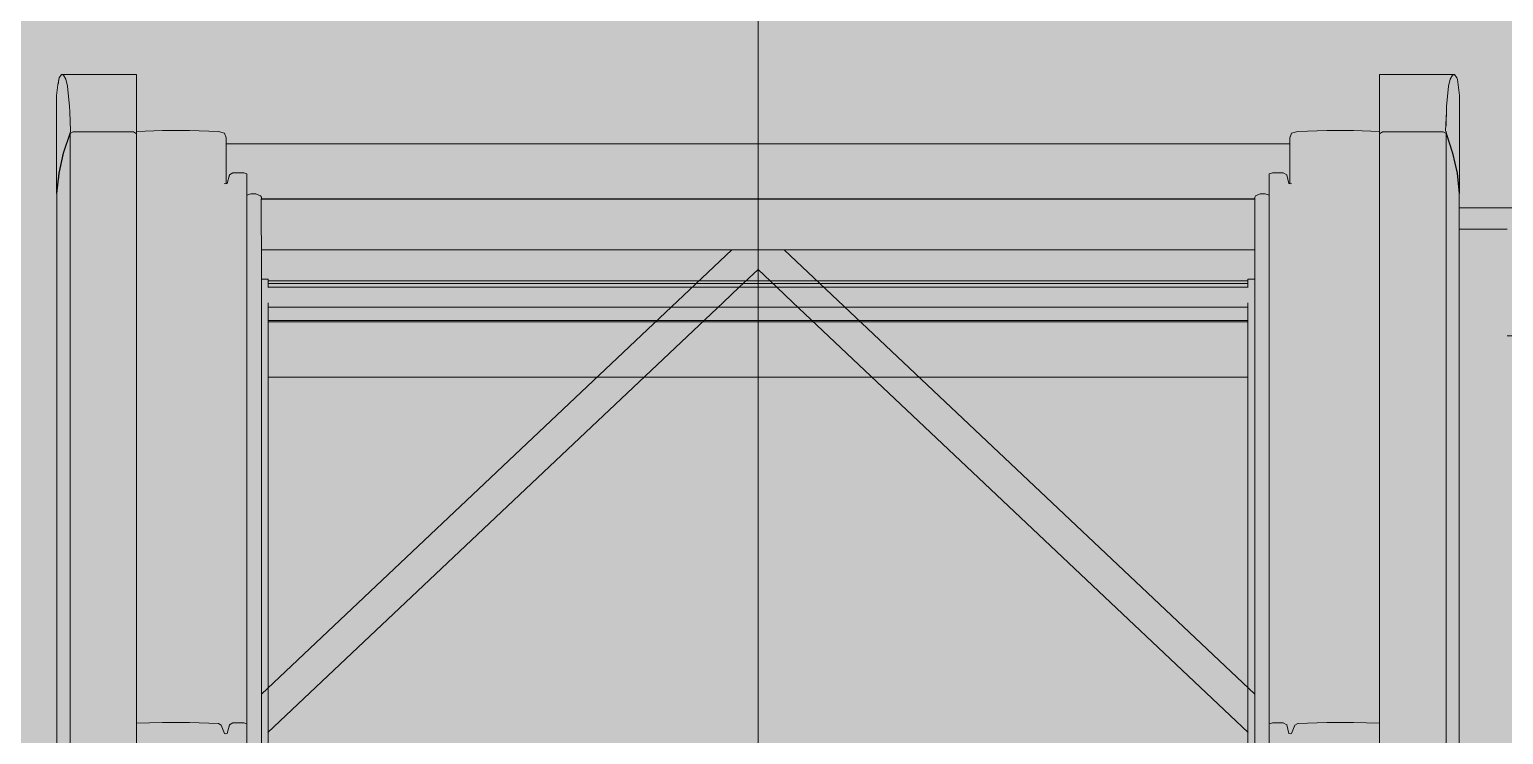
# Model space of a CAD drawing. Header units: metres. Extents: x -208 to 1512, y -277 to 123.
# Drawn here: x 841.455 to 842.35, y -22.439 to -22.012 of the extents above; entities that cross this region are included whole.
import ezdxf

# ---------------------------------------------------------------- set-up
doc = ezdxf.new("R2010")
doc.units = ezdxf.units.M
doc.header["$MEASUREMENT"] = 0
doc.linetypes.add('Wipeout_Contour', pattern=[1, 0, -1])
for name, color, linetype in [('325 Dachfenster', 7, 'Continuous'), ('330 Dachaufbau', 7, 'Continuous'), ('918 Lageplan Beschriftung.x', 7, 'Continuous')]:
    doc.layers.add(name, color=color, linetype=linetype)

# ---------------------------------------------------------------- blocks, each defined once
blk = doc.blocks.new('Dachfläche_46_5', base_point=(844.18788, -21.27982))
at = {"color": 254, "linetype": 'Wipeout_Contour', "lineweight": 0, "ltscale": 3370.460147}
blk.add_wipeout([(843.15416, -22.11982), (841.49416, -22.11982), (841.49416, -22.14457), (843.15416, -22.14457)], dxfattribs=at).dxf.layer = '330 Dachaufbau'
at = {"layer": '330 Dachaufbau', "linetype": 'Continuous', "lineweight": 0, "true_color": 0x000000}
h = blk.add_hatch(color=18, dxfattribs=at)
h.paths.add_polyline_path([(844.17479, -24.33504), (844.18788, -21.27982), (837.57817, -21.27982), (837.57817, -21.295), (840.73231, -21.295), (840.73231, -24.33504)])
h.paths.add_polyline_path([(841.49416, -23.72517), (841.49416, -22.11982), (843.15416, -22.11982), (843.15416, -23.72517)], flags=0)
at = {"layer": '330 Dachaufbau', "color": 7, "linetype": 'Continuous', "lineweight": 18, "flags": 128}
blk.add_lwpolyline([(843.15416, -22.11982), (841.49416, -22.11982)], dxfattribs=at)
at = {"color": 254, "linetype": 'Wipeout_Contour', "lineweight": 0, "ltscale": 3370.466098}
blk.add_wipeout([(843.15416, -22.17992), (841.49416, -22.17992), (841.49416, -22.1976), (843.15416, -22.1976)], dxfattribs=at).dxf.layer = '330 Dachaufbau'
at = {"layer": '330 Dachaufbau', "color": 7, "linetype": 'Continuous', "lineweight": 18, "flags": 128}
blk.add_lwpolyline([(841.49416, -22.1976), (843.15416, -22.1976)], dxfattribs=at)
at = {"color": 254, "linetype": 'Wipeout_Contour', "lineweight": 0, "ltscale": 3370.463307}
blk.add_wipeout([(843.15416, -22.14457), (841.49416, -22.14457), (841.49416, -22.17992), (843.15416, -22.17992)], dxfattribs=at).dxf.layer = '330 Dachaufbau'
at = {"layer": '330 Dachaufbau', "color": 7, "linetype": 'Continuous', "lineweight": 18, "flags": 128}
blk.add_lwpolyline([(841.49416, -22.11982), (841.49416, -23.72517)], dxfattribs=at)
blk = doc.blocks.new('DF Marker 27[1464]_5', base_point=(841.89728, -22.14502))
at = {"layer": '325 Dachfenster', "color": 7, "linetype": 'Continuous', "lineweight": 13}
blk.add_line((841.89728, -18.38877), (841.89728, -24.03657), dxfattribs=at)
blk = doc.blocks.new('VELUX SlopeRoofBundle[29]_5', base_point=(825.25728, 0))
at = {"color": 254, "linetype": 'Wipeout_Contour', "lineweight": 0, "ltscale": 4208.705463}
blk.add_wipeout([(841.47158, -22.05172), (841.47158, -22.11113), (841.47288, -22.09889), (841.47288, -22.04206), (841.47235, -22.04523)], dxfattribs=at).dxf.layer = '325 Dachfenster'
at = {"color": 254, "linetype": 'Wipeout_Contour', "lineweight": 0, "ltscale": 3370.36439}
blk.add_wipeout([(842.27448, -22.05852), (842.3151, -22.05852), (842.31631, -22.046), (842.27448, -22.046)], dxfattribs=at).dxf.layer = '325 Dachfenster'
at = {"color": 254, "linetype": 'Wipeout_Contour', "lineweight": 0, "ltscale": 3368.751328}
blk.add_wipeout([(841.59578, -22.11475), (842.19878, -22.11475), (842.19878, -22.11454), (841.59578, -22.11454)], dxfattribs=at).dxf.layer = '325 Dachfenster'
at = {"color": 254, "linetype": 'Wipeout_Contour', "lineweight": 0, "ltscale": 3368.75268}
blk.add_wipeout([(841.59578, -22.12967), (842.19878, -22.12967), (842.19878, -22.12536), (841.59578, -22.12536)], dxfattribs=at).dxf.layer = '325 Dachfenster'
at = {"color": 254, "linetype": 'Wipeout_Contour', "lineweight": 0, "ltscale": 3368.753781}
blk.add_wipeout([(841.59588, -22.13745), (841.59588, -22.13851), (842.19868, -22.13851), (842.19868, -22.13745)], dxfattribs=at).dxf.layer = '325 Dachfenster'
at = {"color": 254, "linetype": 'Wipeout_Contour', "lineweight": 0, "ltscale": 3368.754557}
blk.add_wipeout([(841.59588, -22.14537), (842.19868, -22.14537), (842.19868, -22.1453), (841.59588, -22.1453)], dxfattribs=at).dxf.layer = '325 Dachfenster'
at = {"color": 254, "linetype": 'Wipeout_Contour', "lineweight": 0, "ltscale": 8428.838633}
blk.add_wipeout([(842.32278, -22.14657), (842.32278, -22.68144), (842.32298, -22.68332), (842.32298, -22.68333), (842.32358, -22.68649), (842.32488, -22.70039), (842.32488, -22.71636), (842.3249, -22.76367), (842.33728, -22.76367), (842.33728, -22.14657)], dxfattribs=at).dxf.layer = '325 Dachfenster'
at = {"color": 254, "linetype": 'Wipeout_Contour', "lineweight": 0, "ltscale": 3367.318378}
blk.add_wipeout([(841.52008, -22.43262), (841.52008, -22.61651), (841.53598, -22.61651), (841.53598, -22.4321)], dxfattribs=at).dxf.layer = '325 Dachfenster'
at = {"color": 254, "linetype": 'Wipeout_Contour', "lineweight": 0, "ltscale": 5054.44294}
blk.add_wipeout([(842.27448, -22.43262), (842.25858, -22.4321), (842.25858, -22.61651), (842.27448, -22.61651), (842.27448, -22.60274), (842.27448, -22.56128)], dxfattribs=at).dxf.layer = '325 Dachfenster'
at = {"color": 254, "linetype": 'Wipeout_Contour', "lineweight": 0, "ltscale": 3367.505631}
blk.add_wipeout([(841.57438, -22.61651), (841.57518, -22.61651), (841.57518, -22.43882), (841.57438, -22.4391)], dxfattribs=at).dxf.layer = '325 Dachfenster'
at = {"color": 254, "linetype": 'Wipeout_Contour', "lineweight": 0, "ltscale": 3370.087897}
blk.add_wipeout([(842.22018, -22.61651), (842.22098, -22.61651), (842.22098, -22.43889), (842.22018, -22.4391)], dxfattribs=at).dxf.layer = '325 Dachfenster'
at = {"color": 254, "linetype": 'Wipeout_Contour', "lineweight": 0, "ltscale": 5050.774738}
blk.add_wipeout([(841.47288, -22.09889), (841.47558, -22.08671), (841.47558, -22.03938), (841.47458, -22.03909), (841.47327, -22.04094), (841.47288, -22.04206)], dxfattribs=at).dxf.layer = '325 Dachfenster'
at = {"color": 254, "linetype": 'Wipeout_Contour', "lineweight": 0, "ltscale": 3370.484349}
blk.add_wipeout([(842.32278, -22.14657), (842.33728, -22.14657), (842.33728, -22.1328), (842.32278, -22.1328)], dxfattribs=at).dxf.layer = '325 Dachfenster'
at = {"color": 254, "linetype": 'Wipeout_Contour', "lineweight": 0, "ltscale": 3368.75387}
blk.add_wipeout([(841.59588, -22.13851), (841.59588, -22.13915), (842.19868, -22.13915), (842.19868, -22.13851)], dxfattribs=at).dxf.layer = '325 Dachfenster'
at = {"color": 254, "linetype": 'Wipeout_Contour', "lineweight": 0, "ltscale": 3367.502423}
blk.add_wipeout([(841.57358, -22.61651), (841.57438, -22.61651), (841.57438, -22.4391), (841.57358, -22.43889)], dxfattribs=at).dxf.layer = '325 Dachfenster'
at = {"color": 254, "linetype": 'Wipeout_Contour', "lineweight": 0, "ltscale": 3370.084707}
blk.add_wipeout([(842.21938, -22.61651), (842.22018, -22.61651), (842.22018, -22.4391), (842.21938, -22.43882)], dxfattribs=at).dxf.layer = '325 Dachfenster'
at = {"color": 254, "linetype": 'Wipeout_Contour', "lineweight": 0, "ltscale": 3368.75394}
blk.add_wipeout([(841.59588, -22.13915), (841.59588, -22.13986), (842.19868, -22.13986), (842.19868, -22.13915)], dxfattribs=at).dxf.layer = '325 Dachfenster'
at = {"color": 254, "linetype": 'Wipeout_Contour', "lineweight": 0, "ltscale": 8424.095014}
blk.add_wipeout([(842.33728, -22.14657), (842.33728, -22.76367), (842.34966, -22.76367), (842.34968, -22.71636), (842.34968, -22.70039), (842.35098, -22.68649), (842.35158, -22.68333), (842.35158, -22.68332), (842.35178, -22.68144), (842.35178, -22.14657)], dxfattribs=at).dxf.layer = '325 Dachfenster'
at = {"color": 254, "linetype": 'Wipeout_Contour', "lineweight": 0, "ltscale": 3367.497391}
blk.add_wipeout([(841.57158, -22.61651), (841.57358, -22.61651), (841.57358, -22.43889), (841.57158, -22.43373)], dxfattribs=at).dxf.layer = '325 Dachfenster'
at = {"color": 254, "linetype": 'Wipeout_Contour', "lineweight": 0, "ltscale": 3370.09406}
blk.add_wipeout([(842.22098, -22.61651), (842.22298, -22.61651), (842.22298, -22.43373), (842.22098, -22.43889)], dxfattribs=at).dxf.layer = '325 Dachfenster'
at = {"color": 254, "linetype": 'Wipeout_Contour', "lineweight": 0, "ltscale": 3368.753171}
blk.add_wipeout([(841.59578, -22.13469), (842.19878, -22.13469), (842.19878, -22.12967), (841.59578, -22.12967)], dxfattribs=at).dxf.layer = '325 Dachfenster'
at = {"color": 254, "linetype": 'Wipeout_Contour', "lineweight": 0, "ltscale": 4212.672682}
blk.add_wipeout([(842.33728, -22.1328), (842.33728, -22.14657), (842.35178, -22.14657), (842.35178, -22.13315), (842.35178, -22.1328)], dxfattribs=at).dxf.layer = '325 Dachfenster'
at = {"color": 254, "linetype": 'Wipeout_Contour', "lineweight": 0, "ltscale": 3368.754264}
blk.add_wipeout([(841.59588, -22.1453), (842.19868, -22.1453), (842.19868, -22.13986), (841.59588, -22.13986)], dxfattribs=at).dxf.layer = '325 Dachfenster'
at = {"color": 254, "linetype": 'Wipeout_Contour', "lineweight": 0, "ltscale": 3367.510381}
blk.add_wipeout([(841.57518, -22.61651), (841.57648, -22.61651), (841.57648, -22.43366), (841.57518, -22.43882)], dxfattribs=at).dxf.layer = '325 Dachfenster'
at = {"color": 254, "linetype": 'Wipeout_Contour', "lineweight": 0, "ltscale": 3370.081061}
blk.add_wipeout([(842.21808, -22.61651), (842.21938, -22.61651), (842.21938, -22.43882), (842.21808, -22.43366)], dxfattribs=at).dxf.layer = '325 Dachfenster'
at = {"color": 254, "linetype": 'Wipeout_Contour', "lineweight": 0, "ltscale": 3368.751897}
blk.add_wipeout([(841.59578, -22.11475), (841.59578, -22.12536), (842.19878, -22.12536), (842.19878, -22.11475)], dxfattribs=at).dxf.layer = '325 Dachfenster'
at = {"color": 254, "linetype": 'Wipeout_Contour', "lineweight": 0, "ltscale": 6737.508509}
blk.add_wipeout([(841.59578, -22.13554), (841.59578, -22.1364), (841.59588, -22.13667), (841.59588, -22.13745), (842.19868, -22.13745), (842.19868, -22.13667), (842.19878, -22.1364), (842.19878, -22.13554)], dxfattribs=at).dxf.layer = '325 Dachfenster'
at = {"color": 254, "linetype": 'Wipeout_Contour', "lineweight": 0, "ltscale": 3367.489039}
blk.add_wipeout([(841.56978, -22.61651), (841.57158, -22.61651), (841.57158, -22.43373), (841.56978, -22.43267)], dxfattribs=at).dxf.layer = '325 Dachfenster'
at = {"color": 254, "linetype": 'Wipeout_Contour', "lineweight": 0, "ltscale": 3367.51645}
blk.add_wipeout([(841.57648, -22.61651), (841.57858, -22.61651), (841.57858, -22.43239), (841.57648, -22.43366)], dxfattribs=at).dxf.layer = '325 Dachfenster'
at = {"color": 254, "linetype": 'Wipeout_Contour', "lineweight": 0, "ltscale": 3370.073534}
blk.add_wipeout([(842.21808, -22.43366), (842.21598, -22.43239), (842.21598, -22.61651), (842.21808, -22.61651)], dxfattribs=at).dxf.layer = '325 Dachfenster'
at = {"color": 254, "linetype": 'Wipeout_Contour', "lineweight": 0, "ltscale": 3370.100904}
blk.add_wipeout([(842.22298, -22.61651), (842.22478, -22.61651), (842.22478, -22.43267), (842.22298, -22.43373)], dxfattribs=at).dxf.layer = '325 Dachfenster'
at = {"color": 254, "linetype": 'Wipeout_Contour', "lineweight": 0, "ltscale": 3368.753479}
blk.add_wipeout([(841.59578, -22.13554), (842.19878, -22.13554), (842.19878, -22.13469), (841.59578, -22.13469)], dxfattribs=at).dxf.layer = '325 Dachfenster'
at = {"color": 254, "linetype": 'Wipeout_Contour', "lineweight": 0, "ltscale": 3367.450139}
blk.add_wipeout([(841.55218, -22.61651), (841.56978, -22.61651), (841.56978, -22.43267), (841.55218, -22.4321)], dxfattribs=at).dxf.layer = '325 Dachfenster'
at = {"color": 254, "linetype": 'Wipeout_Contour', "lineweight": 0, "ltscale": 3367.533629}
blk.add_wipeout([(841.58518, -22.43239), (841.57858, -22.43239), (841.57858, -22.61651), (841.58518, -22.61651)], dxfattribs=at).dxf.layer = '325 Dachfenster'
at = {"color": 254, "linetype": 'Wipeout_Contour', "lineweight": 0, "ltscale": 3370.055926}
blk.add_wipeout([(842.20938, -22.43239), (842.20938, -22.61651), (842.21598, -22.61651), (842.21598, -22.43239)], dxfattribs=at).dxf.layer = '325 Dachfenster'
at = {"color": 254, "linetype": 'Wipeout_Contour', "lineweight": 0, "ltscale": 3370.139576}
blk.add_wipeout([(842.22478, -22.61651), (842.24238, -22.61651), (842.24238, -22.4321), (842.22478, -22.43267)], dxfattribs=at).dxf.layer = '325 Dachfenster'
at = {"color": 254, "linetype": 'Wipeout_Contour', "lineweight": 0, "ltscale": 3367.478435}
blk.add_wipeout([(841.57438, -22.10542), (841.57438, -22.4391), (841.57518, -22.43882), (841.57518, -22.10514)], dxfattribs=at).dxf.layer = '325 Dachfenster'
at = {"color": 254, "linetype": 'Wipeout_Contour', "lineweight": 0, "ltscale": 3370.057532}
blk.add_wipeout([(842.22018, -22.10542), (842.21938, -22.10514), (842.21938, -22.43882), (842.22018, -22.4391)], dxfattribs=at).dxf.layer = '325 Dachfenster'
at = {"color": 254, "linetype": 'Wipeout_Contour', "lineweight": 0, "ltscale": 3367.382468}
blk.add_wipeout([(841.53598, -22.4321), (841.53598, -22.61651), (841.55218, -22.61651), (841.55218, -22.4321)], dxfattribs=at).dxf.layer = '325 Dachfenster'
at = {"color": 254, "linetype": 'Wipeout_Contour', "lineweight": 0, "ltscale": 3367.550706}
blk.add_wipeout([(841.58518, -22.61651), (841.58708, -22.61651), (841.58708, -22.43288), (841.58518, -22.43239)], dxfattribs=at).dxf.layer = '325 Dachfenster'
at = {"color": 254, "linetype": 'Wipeout_Contour', "lineweight": 0, "ltscale": 3370.039015}
blk.add_wipeout([(842.20748, -22.61651), (842.20938, -22.61651), (842.20938, -22.43239), (842.20748, -22.43288)], dxfattribs=at).dxf.layer = '325 Dachfenster'
at = {"color": 254, "linetype": 'Wipeout_Contour', "lineweight": 0, "ltscale": 3370.207057}
blk.add_wipeout([(842.24238, -22.4321), (842.24238, -22.61651), (842.25858, -22.61651), (842.25858, -22.4321)], dxfattribs=at).dxf.layer = '325 Dachfenster'
at = {"color": 254, "linetype": 'Wipeout_Contour', "lineweight": 0, "ltscale": 3367.2908}
blk.add_wipeout([(841.52008, -22.43262), (841.53598, -22.4321), (841.53598, -22.09838), (841.52008, -22.0989)], dxfattribs=at).dxf.layer = '325 Dachfenster'
at = {"color": 254, "linetype": 'Wipeout_Contour', "lineweight": 0, "ltscale": 3367.522886}
blk.add_wipeout([(841.58518, -22.0987), (841.58518, -22.43239), (841.58708, -22.43288), (841.58708, -22.0992)], dxfattribs=at).dxf.layer = '325 Dachfenster'
at = {"color": 254, "linetype": 'Wipeout_Contour', "lineweight": 0, "ltscale": 3370.243767}
blk.add_wipeout([(842.25858, -22.4321), (842.27448, -22.43262), (842.27448, -22.0989), (842.25858, -22.09838)], dxfattribs=at).dxf.layer = '325 Dachfenster'
at = {"color": 254, "linetype": 'Wipeout_Contour', "lineweight": 0, "ltscale": 5051.927028}
blk.add_wipeout([(841.57358, -22.43889), (841.57438, -22.4391), (841.57438, -22.10542), (841.57368, -22.10523), (841.57368, -22.1052), (841.57358, -22.10517)], dxfattribs=at).dxf.layer = '325 Dachfenster'
at = {"color": 254, "linetype": 'Wipeout_Contour', "lineweight": 0, "ltscale": 5054.306894}
blk.add_wipeout([(842.22088, -22.10523), (842.22018, -22.10542), (842.22018, -22.4391), (842.22098, -22.43889), (842.22098, -22.10517), (842.22088, -22.1052)], dxfattribs=at).dxf.layer = '325 Dachfenster'
at = {"color": 254, "linetype": 'Wipeout_Contour', "lineweight": 0, "ltscale": 3367.46934}
blk.add_wipeout([(841.57358, -22.10517), (841.57158, -22.10001), (841.57158, -22.43373), (841.57358, -22.43889)], dxfattribs=at).dxf.layer = '325 Dachfenster'
at = {"color": 254, "linetype": 'Wipeout_Contour', "lineweight": 0, "ltscale": 3370.06603}
blk.add_wipeout([(842.22098, -22.10517), (842.22098, -22.43889), (842.22298, -22.43373), (842.22298, -22.10001)], dxfattribs=at).dxf.layer = '325 Dachfenster'
at = {"color": 254, "linetype": 'Wipeout_Contour', "lineweight": 0, "ltscale": 3367.482371}
blk.add_wipeout([(841.57518, -22.10514), (841.57518, -22.43882), (841.57648, -22.43366), (841.57648, -22.09998)], dxfattribs=at).dxf.layer = '325 Dachfenster'
at = {"color": 254, "linetype": 'Wipeout_Contour', "lineweight": 0, "ltscale": 3370.05303}
blk.add_wipeout([(842.21808, -22.09998), (842.21808, -22.43366), (842.21938, -22.43882), (842.21938, -22.10514)], dxfattribs=at).dxf.layer = '325 Dachfenster'
at = {"layer": '325 Dachfenster', "linetype": 'Continuous', "lineweight": 0, "flags": 128}
for points in [[(841.57438, -22.4391), (841.57358, -22.43889)], [(841.57518, -22.43882), (841.57438, -22.4391)], [(842.21938, -22.43882), (842.22018, -22.4391)], [(842.22018, -22.4391), (842.22098, -22.43889)]]:
    blk.add_lwpolyline(points, dxfattribs=at)
at = {"color": 254, "linetype": 'Wipeout_Contour', "lineweight": 0, "ltscale": 3367.461427}
blk.add_wipeout([(841.56978, -22.09895), (841.56978, -22.43267), (841.57158, -22.43373), (841.57158, -22.10001)], dxfattribs=at).dxf.layer = '325 Dachfenster'
at = {"color": 254, "linetype": 'Wipeout_Contour', "lineweight": 0, "ltscale": 3367.488823}
blk.add_wipeout([(841.57648, -22.09998), (841.57648, -22.43366), (841.57858, -22.43239), (841.57858, -22.0987)], dxfattribs=at).dxf.layer = '325 Dachfenster'
at = {"color": 254, "linetype": 'Wipeout_Contour', "lineweight": 0, "ltscale": 3370.028451}
blk.add_wipeout([(842.20938, -22.0987), (842.20938, -22.43239), (842.21598, -22.43239), (842.21598, -22.0987)], dxfattribs=at).dxf.layer = '325 Dachfenster'
at = {"color": 254, "linetype": 'Wipeout_Contour', "lineweight": 0, "ltscale": 3370.073313}
blk.add_wipeout([(842.22298, -22.43373), (842.22478, -22.43267), (842.22478, -22.09895), (842.22298, -22.10001)], dxfattribs=at).dxf.layer = '325 Dachfenster'
at = {"color": 254, "linetype": 'Wipeout_Contour', "lineweight": 0, "ltscale": 3367.422557}
blk.add_wipeout([(841.55218, -22.09838), (841.55218, -22.4321), (841.56978, -22.43267), (841.56978, -22.09895)], dxfattribs=at).dxf.layer = '325 Dachfenster'
at = {"color": 254, "linetype": 'Wipeout_Contour', "lineweight": 0, "ltscale": 3367.506202}
blk.add_wipeout([(841.58518, -22.0987), (841.57858, -22.0987), (841.57858, -22.43239), (841.58518, -22.43239)], dxfattribs=at).dxf.layer = '325 Dachfenster'
at = {"color": 254, "linetype": 'Wipeout_Contour', "lineweight": 0, "ltscale": 3370.011481}
blk.add_wipeout([(842.20748, -22.0992), (842.20748, -22.43288), (842.20938, -22.43239), (842.20938, -22.0987)], dxfattribs=at).dxf.layer = '325 Dachfenster'
at = {"color": 254, "linetype": 'Wipeout_Contour', "lineweight": 0, "ltscale": 3370.045905}
blk.add_wipeout([(842.21598, -22.0987), (842.21598, -22.43239), (842.21808, -22.43366), (842.21808, -22.09998)], dxfattribs=at).dxf.layer = '325 Dachfenster'
at = {"color": 254, "linetype": 'Wipeout_Contour', "lineweight": 0, "ltscale": 3370.112016}
blk.add_wipeout([(842.22478, -22.43267), (842.24238, -22.4321), (842.24238, -22.09838), (842.22478, -22.09895)], dxfattribs=at).dxf.layer = '325 Dachfenster'
at = {"layer": '325 Dachfenster', "linetype": 'Continuous', "lineweight": 0, "flags": 128}
for points in [[(841.57158, -22.43373), (841.56978, -22.43267)], [(841.57648, -22.43366), (841.57518, -22.43882)], [(841.57858, -22.43239), (841.57648, -22.43366)], [(842.21598, -22.43239), (842.21808, -22.43366)], [(842.21808, -22.43366), (842.21938, -22.43882)], [(842.22298, -22.43373), (842.22478, -22.43267)], [(841.57358, -22.43889), (841.57158, -22.43373)], [(842.22098, -22.43889), (842.22298, -22.43373)]]:
    blk.add_lwpolyline(points, dxfattribs=at)
at = {"color": 254, "linetype": 'Wipeout_Contour', "lineweight": 0, "ltscale": 3367.117921}
blk.add_wipeout([(841.57158, -22.10001), (841.57358, -22.1051), (841.57458, -22.07745), (841.57358, -22.0747)], dxfattribs=at).dxf.layer = '325 Dachfenster'
at = {"color": 254, "linetype": 'Wipeout_Contour', "lineweight": 0, "ltscale": 5897.167565}
blk.add_wipeout([(842.21998, -22.07745), (842.21998, -22.10535), (842.22018, -22.10542), (842.22088, -22.10523), (842.22088, -22.1052), (842.22095, -22.10518), (842.22098, -22.1051)], dxfattribs=at).dxf.layer = '325 Dachfenster'
at = {"color": 254, "linetype": 'Wipeout_Contour', "lineweight": 0, "ltscale": 3367.354953}
blk.add_wipeout([(841.53598, -22.4321), (841.55218, -22.4321), (841.55218, -22.09838), (841.53598, -22.09838)], dxfattribs=at).dxf.layer = '325 Dachfenster'
at = {"color": 254, "linetype": 'Wipeout_Contour', "lineweight": 0, "ltscale": 3370.179565}
blk.add_wipeout([(842.24238, -22.4321), (842.25858, -22.4321), (842.25858, -22.09838), (842.24238, -22.09838)], dxfattribs=at).dxf.layer = '325 Dachfenster'
at = {"color": 254, "linetype": 'Wipeout_Contour', "lineweight": 0, "ltscale": 3367.271786}
blk.add_wipeout([(841.52008, -22.07358), (841.52008, -22.0989), (841.53598, -22.09838), (841.53598, -22.07307)], dxfattribs=at).dxf.layer = '325 Dachfenster'
at = {"color": 254, "linetype": 'Wipeout_Contour', "lineweight": 0, "ltscale": 3367.403543}
blk.add_wipeout([(841.56978, -22.07364), (841.55218, -22.07307), (841.55218, -22.09838), (841.56978, -22.09895)], dxfattribs=at).dxf.layer = '325 Dachfenster'
at = {"color": 254, "linetype": 'Wipeout_Contour', "lineweight": 0, "ltscale": 2527.024967}
blk.add_wipeout([(842.22098, -22.0747), (842.21998, -22.07745), (842.22099, -22.07478)], dxfattribs=at).dxf.layer = '325 Dachfenster'
at = {"color": 254, "linetype": 'Wipeout_Contour', "lineweight": 0, "ltscale": 3370.224772}
blk.add_wipeout([(842.25858, -22.09838), (842.27448, -22.0989), (842.27448, -22.07358), (842.25858, -22.07307)], dxfattribs=at).dxf.layer = '325 Dachfenster'
at = {"color": 254, "linetype": 'Wipeout_Contour', "lineweight": 0, "ltscale": 11787.887113}
blk.add_wipeout([(841.47158, -22.11113), (841.47178, -22.11128), (841.47178, -22.11113), (841.47308, -22.09889), (841.47578, -22.08671), (841.47978, -22.07476), (841.48158, -22.07381), (841.51838, -22.07381), (841.52008, -22.07506), (841.52008, -22.07366), (841.48, -22.07366), (841.47958, -22.07476), (841.47558, -22.08671), (841.47288, -22.09889)], dxfattribs=at).dxf.layer = '325 Dachfenster'
at = {"color": 254, "linetype": 'Wipeout_Contour', "lineweight": 0, "ltscale": 3367.335962}
blk.add_wipeout([(841.53598, -22.09838), (841.55218, -22.09838), (841.55218, -22.07307), (841.53598, -22.07307)], dxfattribs=at).dxf.layer = '325 Dachfenster'
at = {"color": 254, "linetype": 'Wipeout_Contour', "lineweight": 0, "ltscale": 2526.070354}
blk.add_wipeout([(841.56978, -22.07364), (841.56978, -22.09895), (841.57358, -22.0747)], dxfattribs=at).dxf.layer = '325 Dachfenster'
at = {"color": 254, "linetype": 'Wipeout_Contour', "lineweight": 0, "ltscale": 3370.372699}
blk.add_wipeout([(842.21998, -22.07745), (842.22098, -22.1051), (842.22298, -22.10001), (842.22099, -22.07478)], dxfattribs=at).dxf.layer = '325 Dachfenster'
at = {"color": 254, "linetype": 'Wipeout_Contour', "lineweight": 0, "ltscale": 11793.253035}
blk.add_wipeout([(842.27448, -22.07506), (842.27618, -22.07381), (842.31298, -22.07381), (842.31478, -22.07476), (842.31878, -22.08671), (842.32148, -22.09889), (842.32278, -22.11113), (842.32278, -22.11128), (842.32298, -22.11113), (842.32168, -22.09889), (842.31898, -22.08671), (842.31498, -22.07476), (842.31456, -22.07366), (842.27448, -22.07366)], dxfattribs=at).dxf.layer = '325 Dachfenster'
at = {"color": 254, "linetype": 'Wipeout_Contour', "lineweight": 0, "ltscale": 6733.967158}
blk.add_wipeout([(841.47558, -22.03938), (841.47558, -22.08671), (841.47958, -22.07476), (841.47958, -22.06172), (841.47946, -22.05852), (841.47825, -22.046), (841.47728, -22.04179), (841.47588, -22.03944)], dxfattribs=at).dxf.layer = '325 Dachfenster'
at = {"color": 254, "linetype": 'Wipeout_Contour', "lineweight": 0, "ltscale": 2525.623353}
blk.add_wipeout([(841.57358, -22.0747), (841.56978, -22.09895), (841.57158, -22.10001)], dxfattribs=at).dxf.layer = '325 Dachfenster'
at = {"color": 254, "linetype": 'Wipeout_Contour', "lineweight": 0, "ltscale": 2527.523888}
blk.add_wipeout([(842.22098, -22.0747), (842.22298, -22.10001), (842.22478, -22.09895)], dxfattribs=at).dxf.layer = '325 Dachfenster'
at = {"color": 254, "linetype": 'Wipeout_Contour', "lineweight": 0, "ltscale": 3370.337418}
blk.add_wipeout([(842.27448, -22.07366), (842.31456, -22.07366), (842.31447, -22.07323), (842.27448, -22.07323)], dxfattribs=at).dxf.layer = '325 Dachfenster'
at = {"color": 254, "linetype": 'Wipeout_Contour', "lineweight": 0, "ltscale": 4208.527214}
blk.add_wipeout([(841.47178, -22.11113), (841.47178, -22.68144), (841.47288, -22.67108), (841.47308, -22.67017), (841.47308, -22.09889)], dxfattribs=at).dxf.layer = '325 Dachfenster'
at = {"color": 254, "linetype": 'Wipeout_Contour', "lineweight": 0, "ltscale": 4209.367908}
blk.add_wipeout([(841.47458, -22.03909), (841.47558, -22.03938), (841.47588, -22.03944), (841.52008, -22.03944), (841.52008, -22.03909)], dxfattribs=at).dxf.layer = '325 Dachfenster'
at = {"color": 254, "linetype": 'Wipeout_Contour', "lineweight": 0, "ltscale": 6740.950495}
blk.add_wipeout([(842.31498, -22.07476), (842.31898, -22.08671), (842.31898, -22.03938), (842.31868, -22.03944), (842.31728, -22.04179), (842.31631, -22.046), (842.3151, -22.05852), (842.31498, -22.06172)], dxfattribs=at).dxf.layer = '325 Dachfenster'
at = {"color": 254, "linetype": 'Wipeout_Contour', "lineweight": 0, "ltscale": 3367.125146}
blk.add_wipeout([(841.47825, -22.046), (841.47946, -22.05852), (841.52008, -22.05852), (841.52008, -22.046)], dxfattribs=at).dxf.layer = '325 Dachfenster'
at = {"color": 254, "linetype": 'Wipeout_Contour', "lineweight": 0, "ltscale": 3370.093016}
blk.add_wipeout([(842.24238, -22.07307), (842.22478, -22.07364), (842.22478, -22.09895), (842.24238, -22.09838)], dxfattribs=at).dxf.layer = '325 Dachfenster'
at = {"color": 254, "linetype": 'Wipeout_Contour', "lineweight": 0, "ltscale": 5893.586407}
blk.add_wipeout([(841.57458, -22.07745), (841.57358, -22.1051), (841.57361, -22.10518), (841.57368, -22.1052), (841.57368, -22.10523), (841.57438, -22.10542), (841.57458, -22.10535)], dxfattribs=at).dxf.layer = '325 Dachfenster'
at = {"color": 254, "linetype": 'Wipeout_Contour', "lineweight": 0, "ltscale": 4208.456497}
blk.add_wipeout([(841.47308, -22.09889), (841.47308, -22.67017), (841.47558, -22.65891), (841.47578, -22.65831), (841.47578, -22.08671)], dxfattribs=at).dxf.layer = '325 Dachfenster'
at = {"color": 254, "linetype": 'Wipeout_Contour', "lineweight": 0, "ltscale": 3367.116467}
blk.add_wipeout([(841.47588, -22.03944), (841.47728, -22.04179), (841.52008, -22.04179), (841.52008, -22.03944)], dxfattribs=at).dxf.layer = '325 Dachfenster'
at = {"color": 254, "linetype": 'Wipeout_Contour', "lineweight": 0, "ltscale": 3370.370629}
blk.add_wipeout([(842.27448, -22.03944), (842.27448, -22.04179), (842.31728, -22.04179), (842.31868, -22.03944)], dxfattribs=at).dxf.layer = '325 Dachfenster'
at = {"color": 254, "linetype": 'Wipeout_Contour', "lineweight": 0, "ltscale": 4209.399997}
blk.add_wipeout([(841.47946, -22.05852), (841.47958, -22.06172), (841.48009, -22.07323), (841.52008, -22.07323), (841.52008, -22.05852)], dxfattribs=at).dxf.layer = '325 Dachfenster'
at = {"color": 254, "linetype": 'Wipeout_Contour', "lineweight": 0, "ltscale": 4212.450269}
blk.add_wipeout([(842.27448, -22.05852), (842.27448, -22.07323), (842.31447, -22.07323), (842.31498, -22.06172), (842.3151, -22.05852)], dxfattribs=at).dxf.layer = '325 Dachfenster'
at = {"color": 254, "linetype": 'Wipeout_Contour', "lineweight": 0, "ltscale": 2527.027448}
blk.add_wipeout([(842.22098, -22.0747), (842.22478, -22.09895), (842.22478, -22.07364)], dxfattribs=at).dxf.layer = '325 Dachfenster'
at = {"color": 254, "linetype": 'Wipeout_Contour', "lineweight": 0, "ltscale": 3370.160589}
blk.add_wipeout([(842.25858, -22.07307), (842.24238, -22.07307), (842.24238, -22.09838), (842.25858, -22.09838)], dxfattribs=at).dxf.layer = '325 Dachfenster'
at = {"color": 254, "linetype": 'Wipeout_Contour', "lineweight": 0, "ltscale": 3366.507994}
blk.add_wipeout([(841.57158, -22.10001), (841.57358, -22.10517), (841.57361, -22.10518), (841.57358, -22.1051)], dxfattribs=at).dxf.layer = '325 Dachfenster'
at = {"color": 254, "linetype": 'Wipeout_Contour', "lineweight": 0, "ltscale": 3367.128515}
blk.add_wipeout([(841.52008, -22.04179), (841.47728, -22.04179), (841.47825, -22.046), (841.52008, -22.046)], dxfattribs=at).dxf.layer = '325 Dachfenster'
at = {"color": 254, "linetype": 'Wipeout_Contour', "lineweight": 0, "ltscale": 3370.359267}
blk.add_wipeout([(842.27448, -22.04179), (842.27448, -22.046), (842.31631, -22.046), (842.31728, -22.04179)], dxfattribs=at).dxf.layer = '325 Dachfenster'
at = {"color": 254, "linetype": 'Wipeout_Contour', "lineweight": 0, "ltscale": 3367.264843}
blk.add_wipeout([(841.47958, -22.06172), (841.47958, -22.07476), (841.48, -22.07366), (841.48009, -22.07323)], dxfattribs=at).dxf.layer = '325 Dachfenster'
at = {"color": 254, "linetype": 'Wipeout_Contour', "lineweight": 0, "ltscale": 3370.270179}
blk.add_wipeout([(842.31447, -22.07323), (842.31456, -22.07366), (842.31498, -22.07476), (842.31498, -22.06172)], dxfattribs=at).dxf.layer = '325 Dachfenster'
at = {"color": 254, "linetype": 'Wipeout_Contour', "lineweight": 0, "ltscale": 3368.748435}
blk.add_wipeout([(842.21998, -22.0811), (841.57458, -22.0811), (841.57458, -22.09305), (842.21998, -22.09305)], dxfattribs=at).dxf.layer = '325 Dachfenster'
at = {"layer": '325 Dachfenster', "linetype": 'Continuous', "lineweight": 0, "flags": 128}
blk.add_lwpolyline([(841.47458, -22.03909), (841.52008, -22.03909)], dxfattribs=at)
at = {"color": 254, "linetype": 'Wipeout_Contour', "lineweight": 0, "ltscale": 4212.508016}
blk.add_wipeout([(842.27448, -22.03909), (842.27448, -22.03944), (842.31868, -22.03944), (842.31898, -22.03938), (842.31998, -22.03909)], dxfattribs=at).dxf.layer = '325 Dachfenster'
at = {"color": 254, "linetype": 'Wipeout_Contour', "lineweight": 0, "ltscale": 3367.156557}
blk.add_wipeout([(841.48009, -22.07323), (841.48, -22.07366), (841.52008, -22.07366), (841.52008, -22.07323)], dxfattribs=at).dxf.layer = '325 Dachfenster'
at = {"color": 254, "linetype": 'Wipeout_Contour', "lineweight": 0, "ltscale": 3368.747804}
blk.add_wipeout([(841.57458, -22.0811), (842.21998, -22.0811), (842.21998, -22.08103), (841.57458, -22.08103)], dxfattribs=at).dxf.layer = '325 Dachfenster'
at = {"color": 254, "linetype": 'Wipeout_Contour', "lineweight": 0, "ltscale": 13475.016389}
blk.add_wipeout([(842.21998, -22.09305), (841.57458, -22.09305), (841.57458, -22.10535), (841.57518, -22.10514), (841.57648, -22.09998), (841.57858, -22.0987), (841.58518, -22.0987), (841.58708, -22.0992), (841.58708, -22.10761), (842.20748, -22.10761), (842.20748, -22.0992), (842.20938, -22.0987), (842.21598, -22.0987), (842.21808, -22.09998), (842.21938, -22.10514), (842.21998, -22.10535)], dxfattribs=at).dxf.layer = '325 Dachfenster'
at = {"layer": '325 Dachfenster', "linetype": 'Continuous', "lineweight": 0, "flags": 128}
for points in [[(841.57458, -22.07745), (841.57358, -22.0747)], [(842.21998, -22.07745), (842.22098, -22.0747)], [(841.57458, -22.10535), (841.57458, -22.07745)], [(841.57458, -22.08103), (842.21998, -22.08103)], [(841.57518, -22.10514), (841.57648, -22.09998)], [(841.57648, -22.09998), (841.57858, -22.0987)], [(841.57858, -22.0987), (841.58518, -22.0987), (841.58708, -22.0992)], [(842.20748, -22.0992), (842.20938, -22.0987), (842.21598, -22.0987)], [(841.57361, -22.10518), (841.57358, -22.1051)], [(841.57368, -22.1052), (841.57368, -22.10523)], [(841.57368, -22.10523), (841.57438, -22.10542)], [(841.57438, -22.10542), (841.57518, -22.10514)]]:
    blk.add_lwpolyline(points, dxfattribs=at)
at = {"color": 254, "linetype": 'Wipeout_Contour', "lineweight": 0, "ltscale": 4213.13498}
blk.add_wipeout([(842.32168, -22.04206), (842.32168, -22.09889), (842.32298, -22.11113), (842.32298, -22.05172), (842.32221, -22.04523)], dxfattribs=at).dxf.layer = '325 Dachfenster'
at = {"color": 254, "linetype": 'Wipeout_Contour', "lineweight": 0, "ltscale": 4208.448212}
blk.add_wipeout([(841.47578, -22.08671), (841.47578, -22.65831), (841.47958, -22.64696), (841.47978, -22.64643), (841.47978, -22.07476)], dxfattribs=at).dxf.layer = '325 Dachfenster'
at = {"color": 254, "linetype": 'Wipeout_Contour', "lineweight": 0, "ltscale": 3367.265836}
blk.add_wipeout([(841.51838, -22.07381), (841.51838, -22.64569), (841.52008, -22.64569), (841.52008, -22.07506)], dxfattribs=at).dxf.layer = '325 Dachfenster'
at = {"color": 254, "linetype": 'Wipeout_Contour', "lineweight": 0, "ltscale": 3371.04396}
blk.add_wipeout([(842.22098, -22.1051), (842.22095, -22.10518), (842.22098, -22.10517), (842.22298, -22.10001)], dxfattribs=at).dxf.layer = '325 Dachfenster'
at = {"color": 254, "linetype": 'Wipeout_Contour', "lineweight": 0, "ltscale": 11790.669461}
blk.add_wipeout([(842.20748, -22.10761), (841.58708, -22.10761), (841.58708, -22.11218), (841.58948, -22.11136), (841.59258, -22.11143), (841.59538, -22.11256), (841.59588, -22.11341), (841.59588, -22.11454), (842.19868, -22.11454), (842.19868, -22.11341), (842.19918, -22.11256), (842.20198, -22.11143), (842.20508, -22.11136), (842.20748, -22.11218)], dxfattribs=at).dxf.layer = '325 Dachfenster'
at = {"layer": '325 Dachfenster', "linetype": 'Continuous', "lineweight": 0, "flags": 128}
for points in [[(841.47158, -22.05172), (841.47158, -22.11113)], [(842.21998, -22.10535), (842.21998, -22.07745)], [(842.21598, -22.0987), (842.21808, -22.09998)], [(842.21808, -22.09998), (842.21938, -22.10514)], [(841.47158, -22.11113), (841.47178, -22.11128)], [(841.47178, -22.11113), (841.47178, -22.68144)], [(842.21938, -22.10514), (842.22018, -22.10542)], [(842.22018, -22.10542), (842.22088, -22.10523)], [(842.22088, -22.10523), (842.22088, -22.1052)], [(842.22095, -22.10518), (842.22098, -22.1051)]]:
    blk.add_lwpolyline(points, dxfattribs=at)
at = {"color": 254, "linetype": 'Wipeout_Contour', "lineweight": 0, "ltscale": 5055.402506}
blk.add_wipeout([(842.31898, -22.03938), (842.31898, -22.08671), (842.32168, -22.09889), (842.32168, -22.04206), (842.32129, -22.04094), (842.31998, -22.03909)], dxfattribs=at).dxf.layer = '325 Dachfenster'
at = {"color": 254, "linetype": 'Wipeout_Contour', "lineweight": 0, "ltscale": 3367.18877}
blk.add_wipeout([(841.48158, -22.07381), (841.48158, -22.64569), (841.51838, -22.64569), (841.51838, -22.07381)], dxfattribs=at).dxf.layer = '325 Dachfenster'
at = {"color": 254, "linetype": 'Wipeout_Contour', "lineweight": 0, "ltscale": 3367.54223}
blk.add_wipeout([(841.58948, -22.11136), (841.58708, -22.11218), (841.58708, -22.61651), (841.58948, -22.61651)], dxfattribs=at).dxf.layer = '325 Dachfenster'
at = {"color": 254, "linetype": 'Wipeout_Contour', "lineweight": 0, "ltscale": 3370.013433}
blk.add_wipeout([(842.20508, -22.11136), (842.20508, -22.61651), (842.20748, -22.61651), (842.20748, -22.11218)], dxfattribs=at).dxf.layer = '325 Dachfenster'
at = {"color": 254, "linetype": 'Wipeout_Contour', "lineweight": 0, "ltscale": 6741.491557}
blk.add_wipeout([(842.19868, -22.11341), (842.19868, -22.11454), (842.19878, -22.11454), (842.19878, -22.1364), (842.19868, -22.13667), (842.19868, -22.61651), (842.19918, -22.61651), (842.19918, -22.11256)], dxfattribs=at).dxf.layer = '325 Dachfenster'
at = {"layer": '325 Dachfenster', "linetype": 'Continuous', "lineweight": 0, "flags": 128}
for points in [[(841.52008, -22.07323), (841.52008, -22.05852), (841.52008, -22.046), (841.52008, -22.04179), (841.52008, -22.03944), (841.52008, -22.03909)], [(842.31998, -22.03909), (842.27448, -22.03909)], [(841.51838, -22.07381), (841.52008, -22.07506)], [(841.57358, -22.0747), (841.56978, -22.07364), (841.55218, -22.07307), (841.53598, -22.07307), (841.52008, -22.07358)], [(841.52008, -22.07366), (841.52008, -22.07323)], [(841.52008, -22.07506), (841.52008, -22.07366)], [(841.52008, -22.07506), (841.52008, -22.64569)], [(841.56978, -22.43267), (841.55218, -22.4321), (841.53598, -22.4321), (841.52008, -22.43262)]]:
    blk.add_lwpolyline(points, dxfattribs=at)
at = {"color": 254, "linetype": 'Wipeout_Contour', "lineweight": 0, "ltscale": 5051.383176}
blk.add_wipeout([(841.47978, -22.07476), (841.47978, -22.64643), (841.48003, -22.64578), (841.48011, -22.64569), (841.48158, -22.64569), (841.48158, -22.07381)], dxfattribs=at).dxf.layer = '325 Dachfenster'
at = {"color": 254, "linetype": 'Wipeout_Contour', "lineweight": 0, "ltscale": 4213.532716}
blk.add_wipeout([(842.31878, -22.08671), (842.31878, -22.65831), (842.31898, -22.65891), (842.32148, -22.67017), (842.32148, -22.09889)], dxfattribs=at).dxf.layer = '325 Dachfenster'
at = {"color": 254, "linetype": 'Wipeout_Contour', "lineweight": 0, "ltscale": 3367.553248}
blk.add_wipeout([(841.58948, -22.11136), (841.58948, -22.61651), (841.59258, -22.61651), (841.59258, -22.11143)], dxfattribs=at).dxf.layer = '325 Dachfenster'
at = {"color": 254, "linetype": 'Wipeout_Contour', "lineweight": 0, "ltscale": 3369.990671}
blk.add_wipeout([(842.19918, -22.11256), (842.19918, -22.61651), (842.20198, -22.61651), (842.20198, -22.11143)], dxfattribs=at).dxf.layer = '325 Dachfenster'
at = {"layer": '325 Dachfenster', "linetype": 'Continuous', "lineweight": 0, "flags": 128}
for points in [[(841.47158, -22.05172), (841.47235, -22.04523), (841.47288, -22.04206), (841.47327, -22.04094), (841.47458, -22.03909), (841.47558, -22.03938), (841.47588, -22.03944), (841.47728, -22.04179), (841.47825, -22.046), (841.47946, -22.05852), (841.47958, -22.06172), (841.48009, -22.07323)], [(841.48, -22.07366), (841.47958, -22.07476), (841.47558, -22.08671), (841.47288, -22.09889), (841.47158, -22.11113)], [(841.47178, -22.11113), (841.47308, -22.09889), (841.47578, -22.08671), (841.47978, -22.07476)], [(841.47978, -22.07476), (841.48158, -22.07381)], [(841.47978, -22.07476), (841.47978, -22.64643)], [(841.48, -22.07366), (841.48009, -22.07323)], [(841.48158, -22.07381), (841.51838, -22.07381)], [(841.58708, -22.0992), (841.58708, -22.43288), (841.58708, -22.61651)], [(841.58708, -22.43288), (841.58518, -22.43239), (841.57858, -22.43239)]]:
    blk.add_lwpolyline(points, dxfattribs=at)
at = {"color": 254, "linetype": 'Wipeout_Contour', "lineweight": 0, "ltscale": 4213.465354}
blk.add_wipeout([(842.32148, -22.09889), (842.32148, -22.67017), (842.32168, -22.67108), (842.32278, -22.68144), (842.32278, -22.11113)], dxfattribs=at).dxf.layer = '325 Dachfenster'
at = {"color": 254, "linetype": 'Wipeout_Contour', "lineweight": 0, "ltscale": 3367.565128}
blk.add_wipeout([(841.59258, -22.11143), (841.59258, -22.61651), (841.59538, -22.61651), (841.59538, -22.11256)], dxfattribs=at).dxf.layer = '325 Dachfenster'
at = {"color": 254, "linetype": 'Wipeout_Contour', "lineweight": 0, "ltscale": 3370.002384}
blk.add_wipeout([(842.20198, -22.11143), (842.20198, -22.61651), (842.20508, -22.61651), (842.20508, -22.11136)], dxfattribs=at).dxf.layer = '325 Dachfenster'
at = {"layer": '325 Dachfenster', "linetype": 'Continuous', "lineweight": 0, "flags": 128}
for points in [[(842.20748, -22.0992), (842.20748, -22.43288), (842.20748, -22.61651)], [(841.58948, -22.11136), (841.58708, -22.11218)], [(842.19918, -22.11256), (842.20198, -22.11143)], [(842.20198, -22.11143), (842.20508, -22.11136)], [(842.20508, -22.11136), (842.20748, -22.11218)], [(842.19868, -22.11341), (842.19918, -22.11256)], [(842.19868, -22.11341), (842.19868, -22.11454)], [(842.19878, -22.11475), (842.19878, -22.11454)], [(842.19878, -22.1364), (842.19878, -22.13554), (842.19878, -22.13469), (842.19878, -22.12967), (842.19878, -22.12536), (842.19878, -22.11475)], [(842.20748, -22.43288), (842.20938, -22.43239), (842.21598, -22.43239)]]:
    blk.add_lwpolyline(points, dxfattribs=at)
at = {"color": 254, "linetype": 'Wipeout_Contour', "lineweight": 0, "ltscale": 4213.537777}
blk.add_wipeout([(842.31478, -22.07476), (842.31478, -22.64643), (842.31498, -22.64696), (842.31878, -22.65831), (842.31878, -22.08671)], dxfattribs=at).dxf.layer = '325 Dachfenster'
at = {"color": 254, "linetype": 'Wipeout_Contour', "lineweight": 0, "ltscale": 6733.469437}
blk.add_wipeout([(841.59538, -22.61651), (841.59588, -22.61651), (841.59588, -22.13667), (841.59578, -22.1364), (841.59578, -22.11454), (841.59588, -22.11454), (841.59588, -22.11341), (841.59538, -22.11256)], dxfattribs=at).dxf.layer = '325 Dachfenster'
at = {"color": 254, "linetype": 'Wipeout_Contour', "lineweight": 0, "ltscale": 2526.678381}
blk.add_wipeout([(841.91315, -22.14537), (842.19868, -22.41503), (842.19868, -22.14537)], dxfattribs=at).dxf.layer = '325 Dachfenster'
at = {"layer": '325 Dachfenster', "linetype": 'Continuous', "lineweight": 0, "flags": 128}
for points in [[(842.32298, -22.11113), (842.32298, -22.05172)], [(841.59258, -22.11143), (841.58948, -22.11136)], [(841.59538, -22.11256), (841.59258, -22.11143)], [(842.32278, -22.11113), (842.32278, -22.68144)], [(842.32278, -22.11128), (842.32298, -22.11113)], [(841.59588, -22.11341), (841.59538, -22.11256)], [(841.59578, -22.11454), (841.59578, -22.11475)], [(841.59578, -22.11454), (842.19878, -22.11454)], [(841.59578, -22.11475), (841.59578, -22.12536), (841.59578, -22.12967), (841.59578, -22.13469), (841.59578, -22.13554), (841.59578, -22.1364)], [(841.59588, -22.11341), (841.59588, -22.11454)], [(842.35178, -22.1328), (842.33728, -22.1328), (842.32278, -22.1328)]]:
    blk.add_lwpolyline(points, dxfattribs=at)
at = {"color": 254, "linetype": 'Wipeout_Contour', "lineweight": 0, "ltscale": 3370.366049}
blk.add_wipeout([(842.27618, -22.07381), (842.27618, -22.64569), (842.31298, -22.64569), (842.31298, -22.07381)], dxfattribs=at).dxf.layer = '325 Dachfenster'
at = {"color": 254, "linetype": 'Wipeout_Contour', "lineweight": 0, "ltscale": 2526.441097}
blk.add_wipeout([(841.59588, -22.14537), (841.59588, -22.41503), (841.88141, -22.14537)], dxfattribs=at).dxf.layer = '325 Dachfenster'
at = {"color": 254, "linetype": 'Wipeout_Contour', "lineweight": 0, "ltscale": 3370.289164}
blk.add_wipeout([(842.27448, -22.07506), (842.27448, -22.64569), (842.27618, -22.64569), (842.27618, -22.07381)], dxfattribs=at).dxf.layer = '325 Dachfenster'
at = {"color": 254, "linetype": 'Wipeout_Contour', "lineweight": 0, "ltscale": 5055.03315}
blk.add_wipeout([(842.31298, -22.64569), (842.31444, -22.64569), (842.31453, -22.64578), (842.31478, -22.64643), (842.31478, -22.07476), (842.31298, -22.07381)], dxfattribs=at).dxf.layer = '325 Dachfenster'
at = {"color": 254, "linetype": 'Wipeout_Contour', "lineweight": 0, "ltscale": 6737.574224}
blk.add_wipeout([(841.59588, -22.43977), (841.78302, -22.61651), (842.01154, -22.61651), (842.19868, -22.43977), (842.19868, -22.41503), (841.91315, -22.14537), (841.88141, -22.14537), (841.59588, -22.41503)], dxfattribs=at).dxf.layer = '325 Dachfenster'
at = {"layer": '325 Dachfenster', "linetype": 'Continuous', "lineweight": 0}
blk.add_line((841.89728, -18.38877), (841.89728, -24.03657), dxfattribs=at)
at = {"layer": '325 Dachfenster', "linetype": 'Continuous', "lineweight": 0, "flags": 128}
for points in [[(842.27448, -22.07323), (842.27448, -22.05852), (842.27448, -22.046), (842.27448, -22.04179), (842.27448, -22.03944), (842.27448, -22.03909)], [(842.31447, -22.07323), (842.31498, -22.06172), (842.3151, -22.05852), (842.31631, -22.046), (842.31728, -22.04179), (842.31868, -22.03944), (842.31898, -22.03938), (842.31998, -22.03909), (842.32129, -22.04094), (842.32168, -22.04206), (842.32221, -22.04523), (842.32298, -22.05172)], [(842.22098, -22.0747), (842.22478, -22.07364), (842.24238, -22.07307), (842.25858, -22.07307), (842.27448, -22.07358)], [(842.27448, -22.07366), (842.27448, -22.07323)], [(842.27448, -22.07506), (842.27448, -22.07366)], [(842.27618, -22.07381), (842.27448, -22.07506)], [(842.27448, -22.07506), (842.27448, -22.64569)], [(842.31298, -22.07381), (842.27618, -22.07381)], [(842.31478, -22.07476), (842.31298, -22.07381)], [(842.31447, -22.07323), (842.31456, -22.07366)], [(842.32298, -22.11113), (842.32168, -22.09889), (842.31898, -22.08671), (842.31498, -22.07476), (842.31456, -22.07366)], [(842.31478, -22.07476), (842.31478, -22.64643)], [(842.32278, -22.11113), (842.32148, -22.09889), (842.31878, -22.08671), (842.31478, -22.07476)], [(841.59588, -22.13667), (841.59588, -22.61651)], [(842.19868, -22.13667), (842.19868, -22.61651)], [(841.59588, -22.1453), (842.19868, -22.1453)], [(841.88141, -22.14537), (841.59588, -22.41503)], [(841.59588, -22.14537), (842.19868, -22.14537)], [(841.91315, -22.14537), (842.19868, -22.41503)], [(841.59588, -22.16312), (841.59978, -22.16312)], [(841.59978, -22.16312), (841.59998, -22.16333)], [(841.89728, -22.15725), (841.88582, -22.16807), (841.87609, -22.17726), (841.59985, -22.43815)], [(841.59998, -22.16333), (841.59998, -22.16807)], [(841.59998, -22.16418), (842.19458, -22.16418)], [(841.89728, -22.15725), (841.90873, -22.16807), (841.91847, -22.17726), (842.19471, -22.43815)], [(842.19478, -22.16312), (842.19458, -22.16333)], [(842.19458, -22.16333), (842.19458, -22.16807)], [(842.19868, -22.16312), (842.19478, -22.16312)], [(841.59985, -22.16807), (842.19471, -22.16807)], [(841.59998, -22.16588), (842.19458, -22.16588)], [(841.59998, -22.17755), (841.59998, -22.61651)], [(841.59998, -22.18009), (842.19458, -22.18009)], [(842.19458, -22.17755), (842.19458, -22.61651)], [(841.59998, -22.18822), (842.19458, -22.18822)], [(841.59998, -22.189), (842.19458, -22.189)], [(841.59998, -22.22273), (842.19458, -22.22273)], [(842.22478, -22.43267), (842.24238, -22.4321), (842.25858, -22.4321), (842.27448, -22.43262)]]:
    blk.add_lwpolyline(points, dxfattribs=at)
at = {"layer": '325 Dachfenster', "color": 7, "lineweight": 13}
blk.add_blockref('DF Marker 27[1464]_5', (841.89728, -22.14502), dxfattribs=at)
blk = doc.blocks.new('Dachfläche_54_5', base_point=(843.22728, -22.1008))
at = {"layer": '325 Dachfenster', "color": 7, "linetype": 'Continuous', "lineweight": 13, "true_color": 0xf4f4f4, "flags": 128}
for points in [[(842.19458, -22.24246), (841.59998, -22.24246)], [(841.59998, -22.28679), (842.19458, -22.28679)]]:
    blk.add_lwpolyline(points, dxfattribs=at)
at = {"layer": '325 Dachfenster', "linetype": 'Continuous', "lineweight": 0}
blk.add_blockref('VELUX SlopeRoofBundle[29]_5', (825.25728, 0), dxfattribs=at)

msp = doc.modelspace()

# ---------------------------------------------------------------- block references
at = {"layer": '330 Dachaufbau', "color": 7, "linetype": 'Continuous', "lineweight": 18}
msp.add_blockref('Dachfläche_46_5', (844.18788, -21.27982), dxfattribs=at)

# ---------------------------------------------------------------- next in the draw order: block references
at = {"layer": '325 Dachfenster', "color": 7, "linetype": 'Continuous', "lineweight": 13, "true_color": 0xf4f4f4}
msp.add_blockref('Dachfläche_54_5', (843.22728, -22.1008), dxfattribs=at)

# ---------------------------------------------------------------- next in the draw order: hatches: boundary and pattern name
at = {"layer": '918 Lageplan Beschriftung.x', "linetype": 'Continuous', "lineweight": 0, "true_color": 0x3f0000}
msp.add_hatch(color=18, dxfattribs=at).paths.add_polyline_path([(825.31141, -21.295), (830.69231, -21.295), (830.69231, -22.49), (837.59231, -22.49), (837.59231, -21.295), (844.15029, -21.295), (844.11221, -30.18), (837.77231, -30.18), (837.77231, -31.08), (834.92231, -31.08), (834.92231, -31.58), (825.32423, -31.58)])

doc.saveas('drawing.dxf')
